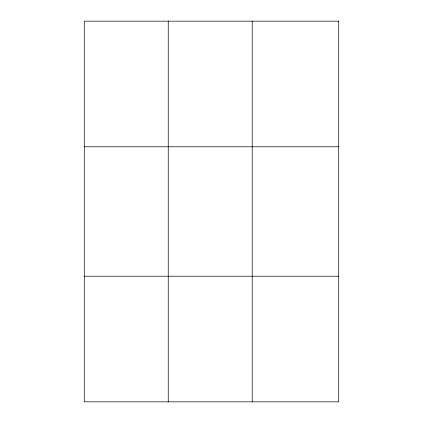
<?xml version="1.0" encoding="UTF-8"?>
<svg xmlns="http://www.w3.org/2000/svg" width="423" height="423" viewBox="0 0 423 423"><rect width="100%" height="100%" fill="white"/><g stroke="black" fill="none" stroke-linecap="round" stroke-linejoin="round"><path stroke-width="0.63" d="M168.243 21.15L168.243 401.85M252.214 21.15L252.214 401.85M84.277 146.781L338.723 146.781M84.277 276.219L338.723 276.219M338.723 21.15L338.723 401.85L84.277 401.85L84.277 21.15L338.723 21.15"/></g></svg>
